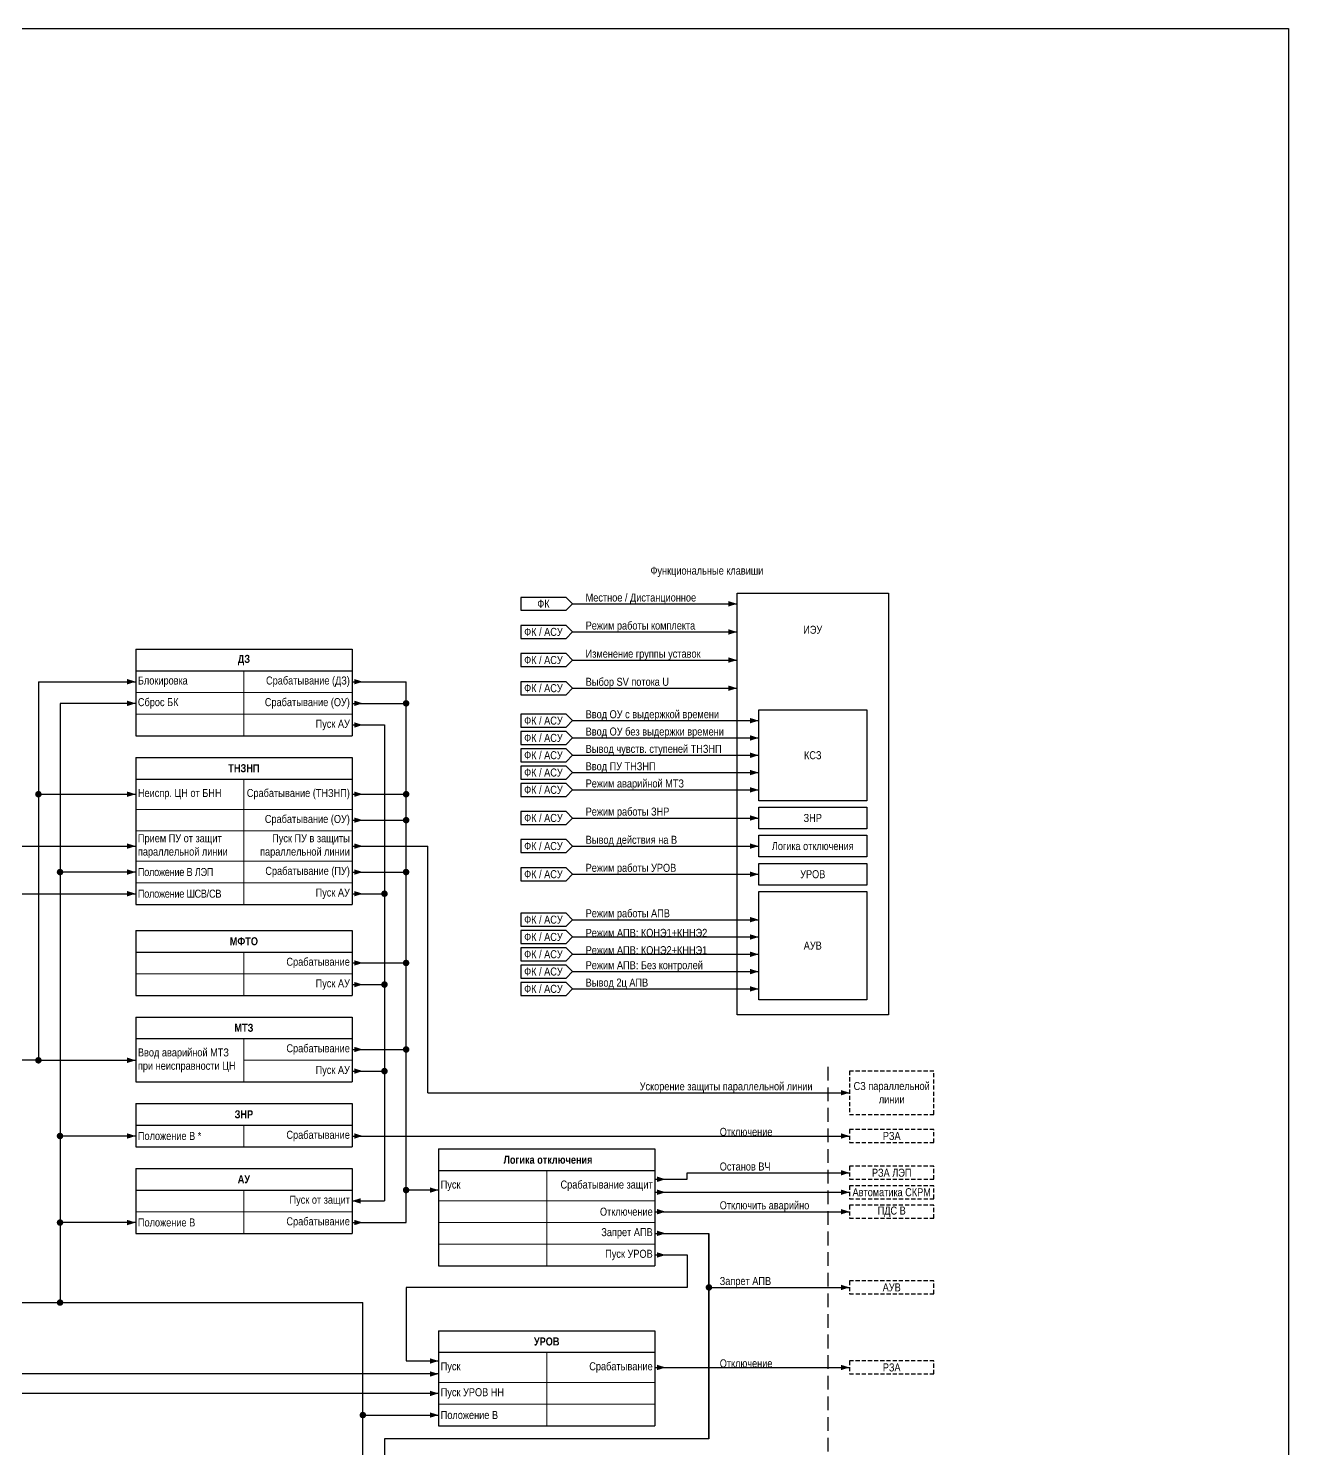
# Model space of a CAD drawing. Header units: millimetres. Extents: x 559 to 4268, y -3459 to 3336.
# Drawn here: x 950 to 1533, y -2252 to -1595 of the extents above; entities that cross this region are included whole.
import ezdxf

# ---------------------------------------------------------------- set-up
doc = ezdxf.new("R2010")
doc.units = ezdxf.units.MM
doc.linetypes.add('штриховая2', pattern=[9.525, 6.35, -3.175])
for name, color, linetype, lineweight in [('Основная', 7, 'Continuous', 30), ('Отключение_включение', 1, 'Continuous', 30), ('Цепи внешние', 84, 'Continuous', 30), ('Цепи внутренние', 5, 'Continuous', 30), ('Цепь - ФК и АСУ', 132, 'Continuous', 30)]:
    doc.layers.add(name, color=color, linetype=linetype, lineweight=lineweight)
doc.styles.add('Narrow', font='ARIALN.TTF')
doc.styles.add('Табл дан', font='ARIALN.TTF')
doc.styles.add('Табл загол', font='ARIALNB.TTF')

# ---------------------------------------------------------------- blocks, each defined once
blk = doc.blocks.new('*T128')
at = {"layer": 'Основная', "color": 0, "linetype": 'ByBlock', "lineweight": -2, "transparency": 16777216}
for p, q in [((0, 0), (100, 0)), ((0, 0), (0, -10)), ((100, 0), (100, -10))]:
    blk.add_line(p, q, dxfattribs=at)
at = {"layer": 'Основная', "color": 0, "linetype": 'ByBlock', "lineweight": 30, "transparency": 16777216}
for p, q in [((0, -10), (100, -10)), ((0, -10), (0, -40)), ((100, -10), (100, -40)), ((0, -40), (100, -40))]:
    blk.add_line(p, q, dxfattribs=at)
at = {"layer": 'Основная', "color": 0, "linetype": 'ByBlock', "lineweight": 18, "transparency": 16777216}
for p, q in [((50, -10), (50, -40)), ((0, -20), (100, -20)), ((0, -30), (100, -30))]:
    blk.add_line(p, q, dxfattribs=at)
at = {"layer": 'Основная', "color": 0, "transparency": 16777216, "char_height": 3.7}
for s, insert, width, attachment_point, style in [('{\\C256;ДЗ}', (50, -5), 97, 5, 'Табл загол'), ('{\\C256;Блокировка}', (1, -15), 48, 4, 'Табл дан'), ('Срабатывание (ДЗ)', (99, -15), 48, 6, 'Табл дан'), ('Сброс БК', (1, -25), 48, 4, 'Табл дан'), ('Срабатывание (ОУ)', (99, -25), 48, 6, 'Табл дан'), ('Пуск АУ', (99, -35), 48, 6, 'Табл дан')]:
    blk.add_mtext(s, dxfattribs=dict(at, insert=insert, width=width, attachment_point=attachment_point, style=style))
blk = doc.blocks.new('*T129')
at = {"layer": 'Основная', "color": 0, "linetype": 'ByBlock', "lineweight": -2, "transparency": 16777216}
for p, q in [((0, 0), (100, 0)), ((0, 0), (0, -10)), ((100, 0), (100, -10))]:
    blk.add_line(p, q, dxfattribs=at)
at = {"layer": 'Основная', "color": 0, "linetype": 'ByBlock', "lineweight": 30, "transparency": 16777216}
for p, q in [((0, -10), (100, -10)), ((0, -10), (0, -30)), ((100, -10), (100, -30)), ((0, -30), (100, -30))]:
    blk.add_line(p, q, dxfattribs=at)
at = {"layer": 'Основная', "color": 0, "linetype": 'ByBlock', "lineweight": 18, "transparency": 16777216}
for p, q in [((50, -10), (50, -30)), ((0, -20), (100, -20))]:
    blk.add_line(p, q, dxfattribs=at)
at = {"layer": 'Основная', "color": 0, "transparency": 16777216, "char_height": 3.7}
for s, insert, width, attachment_point, style in [('{\\C256;МФТО}', (50, -5), 97, 5, 'Табл загол'), ('Срабатывание ', (99, -15), 48, 6, 'Табл дан'), ('Пуск АУ', (99, -25), 48, 6, 'Табл дан')]:
    blk.add_mtext(s, dxfattribs=dict(at, insert=insert, width=width, attachment_point=attachment_point, style=style))
blk = doc.blocks.new('*T130')
at = {"layer": 'Основная', "color": 0, "linetype": 'ByBlock', "lineweight": -2, "transparency": 16777216}
for p, q in [((0, 0), (100, 0)), ((0, 0), (0, -10)), ((100, 0), (100, -10))]:
    blk.add_line(p, q, dxfattribs=at)
at = {"layer": 'Основная', "color": 0, "linetype": 'ByBlock', "lineweight": 30, "transparency": 16777216}
for p, q in [((0, -10), (100, -10)), ((0, -10), (0, -30)), ((100, -10), (100, -30)), ((0, -30), (100, -30))]:
    blk.add_line(p, q, dxfattribs=at)
at = {"layer": 'Основная', "color": 0, "linetype": 'ByBlock', "lineweight": 18, "transparency": 16777216}
for p, q in [((50, -10), (50, -30)), ((50, -20), (100, -20))]:
    blk.add_line(p, q, dxfattribs=at)
at = {"layer": 'Основная', "color": 0, "transparency": 16777216, "char_height": 3.7}
for s, insert, width, attachment_point, style in [('{\\C256;МТЗ}', (50, -5), 97, 5, 'Табл загол'), ('Срабатывание', (99, -15), 48, 6, 'Табл дан'), ('Ввод аварийной МТЗ при неисправности ЦН', (1, -20), 48, 4, 'Табл дан'), ('Пуск АУ', (99, -25), 48, 6, 'Табл дан')]:
    blk.add_mtext(s, dxfattribs=dict(at, insert=insert, width=width, attachment_point=attachment_point, style=style))
blk = doc.blocks.new('Point')
at = {"layer": 'Основная', "color": 0, "const_width": 1.5}
blk.add_lwpolyline([(-0.75, 0, 1), (0.75, 0, 1)], format="xyb", close=True, dxfattribs=at)
blk = doc.blocks.new('*T131')
at = {"layer": 'Основная', "color": 0, "linetype": 'ByBlock', "lineweight": -2, "transparency": 16777216}
for p, q in [((0, 0), (100, 0)), ((0, 0), (0, -10)), ((100, 0), (100, -10))]:
    blk.add_line(p, q, dxfattribs=at)
at = {"layer": 'Основная', "color": 0, "linetype": 'ByBlock', "lineweight": 30, "transparency": 16777216}
for p, q in [((0, -10), (100, -10)), ((0, -10), (0, -54)), ((100, -10), (100, -54)), ((0, -54), (100, -54))]:
    blk.add_line(p, q, dxfattribs=at)
at = {"layer": 'Основная', "color": 0, "linetype": 'ByBlock', "lineweight": 18, "transparency": 16777216}
for p, q in [((50, -10), (50, -54)), ((0, -24), (100, -24)), ((0, -34), (100, -34)), ((0, -44), (100, -44))]:
    blk.add_line(p, q, dxfattribs=at)
at = {"layer": 'Основная', "color": 0, "transparency": 16777216, "char_height": 3.7}
for s, insert, width, attachment_point, style in [('{\\C256; Логика отключения}', (50, -5), 97, 5, 'Табл загол'), ('Пуск', (1, -17), 48, 4, 'Табл дан'), ('Срабатывание защит', (99, -17), 48, 6, 'Табл дан'), ('Отключение', (99, -29), 48, 6, 'Табл дан'), ('Запрет АПВ', (99, -39), 48, 6, 'Табл дан'), ('Пуск УРОВ', (99, -49), 48, 6, 'Табл дан')]:
    blk.add_mtext(s, dxfattribs=dict(at, insert=insert, width=width, attachment_point=attachment_point, style=style))
blk = doc.blocks.new('*T132')
at = {"layer": 'Основная', "color": 0, "linetype": 'ByBlock', "lineweight": -2, "transparency": 16777216}
for p, q in [((0, 0), (100, 0)), ((0, 0), (0, -10)), ((100, 0), (100, -10))]:
    blk.add_line(p, q, dxfattribs=at)
at = {"layer": 'Основная', "color": 0, "linetype": 'ByBlock', "lineweight": 30, "transparency": 16777216}
for p, q in [((0, -10), (100, -10)), ((0, -10), (0, -68)), ((100, -10), (100, -68)), ((0, -68), (100, -68))]:
    blk.add_line(p, q, dxfattribs=at)
at = {"layer": 'Основная', "color": 0, "linetype": 'ByBlock', "lineweight": 18, "transparency": 16777216}
for p, q in [((50, -10), (50, -68)), ((0, -24), (100, -24)), ((0, -34), (100, -34)), ((0, -48), (100, -48)), ((0, -58), (100, -58))]:
    blk.add_line(p, q, dxfattribs=at)
at = {"layer": 'Основная', "color": 0, "transparency": 16777216, "char_height": 3.7}
for s, insert, width, attachment_point, style in [('{\\C256;ТНЗНП}', (50, -5), 97, 5, 'Табл загол'), ('{\\C256;Неиспр. ЦН от БНН}', (1, -17), 48, 4, 'Табл дан'), ('Срабатывание ({\\C256;ТНЗНП)}', (99, -17), 48, 6, 'Табл дан'), ('Срабатывание (ОУ)', (99, -29), 48, 6, 'Табл дан'), ('Прием ПУ от защит параллельной линии', (1, -41), 48, 4, 'Табл дан'), ('Пуск ПУ в защиты параллельной линии', (99, -41), 48, 6, 'Табл дан'), ('{\\T0.95;Положение В ЛЭП}', (1, -53), 48, 4, 'Табл дан'), ('Срабатывание (ПУ)', (99, -53), 48, 6, 'Табл дан'), ('{\\T0.95;Положение ШСВ/СВ}', (1, -63), 48, 4, 'Табл дан'), ('Пуск АУ', (99, -63), 48, 6, 'Табл дан')]:
    blk.add_mtext(s, dxfattribs=dict(at, insert=insert, width=width, attachment_point=attachment_point, style=style))
blk = doc.blocks.new('*T136')
at = {"layer": 'Основная', "color": 0, "linetype": 'ByBlock', "lineweight": -2, "transparency": 16777216}
for p, q in [((0, 0), (100, 0)), ((0, 0), (0, -10)), ((100, 0), (100, -10))]:
    blk.add_line(p, q, dxfattribs=at)
at = {"layer": 'Основная', "color": 0, "linetype": 'ByBlock', "lineweight": 30, "transparency": 16777216}
for p, q in [((0, -10), (100, -10)), ((0, -10), (0, -44)), ((100, -10), (100, -44)), ((0, -44), (100, -44))]:
    blk.add_line(p, q, dxfattribs=at)
at = {"layer": 'Основная', "color": 0, "linetype": 'ByBlock', "lineweight": 18, "transparency": 16777216}
for p, q in [((50, -10), (50, -44)), ((0, -24), (100, -24)), ((0, -34), (100, -34))]:
    blk.add_line(p, q, dxfattribs=at)
at = {"layer": 'Основная', "color": 0, "transparency": 16777216, "char_height": 3.7}
for s, insert, width, attachment_point, style in [('{\\C256;УРОВ}', (50, -5), 97, 5, 'Табл загол'), ('{\\C256;Пуск}', (1, -17), 48, 4, 'Табл дан'), ('Срабатывание', (99, -17), 48, 6, 'Табл дан'), ('Пуск УРОВ НН', (1, -29), 48, 4, 'Табл дан'), ('Положение В', (1, -39), 48, 4, 'Табл дан')]:
    blk.add_mtext(s, dxfattribs=dict(at, insert=insert, width=width, attachment_point=attachment_point, style=style))
blk = doc.blocks.new('*T124')
at = {"layer": 'Основная', "color": 0, "linetype": 'ByBlock', "lineweight": -2, "transparency": 16777216}
for p, q in [((0, 0), (100, 0)), ((0, 0), (0, -10)), ((100, 0), (100, -10))]:
    blk.add_line(p, q, dxfattribs=at)
at = {"layer": 'Основная', "color": 0, "linetype": 'ByBlock', "lineweight": 30, "transparency": 16777216}
for p, q in [((0, -10), (100, -10)), ((0, -10), (0, -30)), ((100, -10), (100, -30)), ((0, -30), (100, -30))]:
    blk.add_line(p, q, dxfattribs=at)
at = {"layer": 'Основная', "color": 0, "linetype": 'ByBlock', "lineweight": 18, "transparency": 16777216}
for p, q in [((50, -10), (50, -30)), ((0, -20), (100, -20))]:
    blk.add_line(p, q, dxfattribs=at)
at = {"layer": 'Основная', "color": 0, "transparency": 16777216, "char_height": 3.7}
for s, insert, width, attachment_point, style in [('{\\C256;АУ}', (50, -5), 97, 5, 'Табл загол'), ('Пуск от защит', (99, -15), 48, 6, 'Табл дан'), ('Положение В', (1, -25), 48, 4, 'Табл дан'), ('Срабатывание', (99, -25), 48, 6, 'Табл дан')]:
    blk.add_mtext(s, dxfattribs=dict(at, insert=insert, width=width, attachment_point=attachment_point, style=style))
blk = doc.blocks.new('*T125')
at = {"layer": 'Основная', "color": 0, "linetype": 'ByBlock', "lineweight": -2, "transparency": 16777216}
for p, q in [((0, 0), (100, 0)), ((0, 0), (0, -10)), ((100, 0), (100, -10))]:
    blk.add_line(p, q, dxfattribs=at)
at = {"layer": 'Основная', "color": 0, "linetype": 'ByBlock', "lineweight": 30, "transparency": 16777216}
for p, q in [((0, -10), (100, -10)), ((0, -10), (0, -20)), ((100, -10), (100, -20)), ((0, -20), (100, -20))]:
    blk.add_line(p, q, dxfattribs=at)
at = {"layer": 'Основная', "color": 0, "linetype": 'ByBlock', "lineweight": 18, "transparency": 16777216}
blk.add_line((50, -10), (50, -20), dxfattribs=at)
at = {"layer": 'Основная', "color": 0, "transparency": 16777216, "char_height": 3.7}
for s, insert, width, attachment_point, style in [('{\\C256;ЗНР}', (50, -5), 97, 5, 'Табл загол'), ('Положение В *', (1, -15), 48, 4, 'Табл дан'), ('Срабатывание', (99, -15), 48, 6, 'Табл дан')]:
    blk.add_mtext(s, dxfattribs=dict(at, insert=insert, width=width, attachment_point=attachment_point, style=style))

msp = doc.modelspace()

# ---------------------------------------------------------------- linework, layer by layer
at = {"layer": 'Основная', "color": 1}
msp.add_lwpolyline([(559, -1595), (1533, -1595), (1533, -2672), (559, -2672)], close=True, dxfattribs=at)
at = {"layer": 'Основная'}
msp.add_lwpolyline([(1278, -1856), (1348, -1856), (1348, -2051), (1278, -2051)], close=True, dxfattribs=at)
at = {"layer": 'Основная', "ltscale": 0.3}
for points in [[(1288, -1910), (1338, -1910), (1338, -1952), (1288, -1952)], [(1288, -1955), (1338, -1955), (1338, -1965), (1288, -1965)], [(1288, -1968), (1338, -1968), (1338, -1978), (1288, -1978)], [(1288, -1981), (1338, -1981), (1338, -1991), (1288, -1991)], [(1288, -1994), (1338, -1994), (1338, -2044), (1288, -2044)]]:
    msp.add_lwpolyline(points, close=True, dxfattribs=at)
at = {"layer": 'Основная', "color": 5}
msp.add_lwpolyline([(965, -2156), (965, -2156)], dxfattribs=at)
at = {"layer": 'Отключение_включение', "ltscale": 0.3}
for points in [[(1105, -1897, 0, 2.5, 0), (1101, -1897, 0, 0, 0)], [(1105, -1907, 0, 2.5, 0), (1101, -1907, 0, 0, 0)], [(1105, -1949, 0, 2.5, 0), (1101, -1949, 0, 0, 0)], [(1105, -1961, 0, 2.5, 0), (1101, -1961, 0, 0, 0)], [(1105, -1985, 0, 2.5, 0), (1101, -1985, 0, 0, 0)], [(1105, -2027, 0, 2.5, 0), (1101, -2027, 0, 0, 0)], [(1105, -2067, 0, 2.5, 0), (1101, -2067, 0, 0, 0)], [(1105, -2107, 0, 2.5, 0), (1101, -2107, 0, 0, 0)], [(1330, -2107, 0, 2.5, 0), (1326, -2107, 0, 0, 0)], [(1140, -2132, 0, 2.5, 0), (1136, -2132, 0, 0, 0)], [(1105, -2147, 0, 2.5, 0), (1101, -2147, 0, 0, 0)], [(1245, -2142, 0, 2.5, 0), (1241, -2142, 0, 0, 0)], [(1330, -2142, 0, 2.5, 0), (1326, -2142, 0, 0, 0)], [(1245, -2214, 0, 2.5, 0), (1241, -2214, 0, 0, 0)], [(1330, -2214, 0, 2.5, 0), (1326, -2214, 0, 0, 0)]]:
    msp.add_lwpolyline(points, format="xyseb", dxfattribs=at)
at = {"layer": 'Отключение_включение'}
for points in [[(1100, -1897), (1125, -1897)], [(1100, -1907), (1125, -1907)], [(1100, -1985), (1125, -1985)], [(1240, -2142), (1330, -2142)]]:
    msp.add_lwpolyline(points, dxfattribs=at)
at = {"layer": 'Отключение_включение', "ltscale": 0.3}
for points in [[(1125, -2147), (1125, -1897)], [(1100, -1949), (1125, -1949)], [(1100, -1961), (1125, -1961), (1125, -1961)], [(1100, -2027), (1125, -2027)], [(1100, -2067), (1125, -2067)], [(1100, -2107), (1330, -2107)], [(1140, -2132), (1125, -2132)], [(1100, -2147), (1125, -2147)], [(1240, -2214), (1330, -2214)]]:
    msp.add_lwpolyline(points, dxfattribs=at)
at = {"layer": 'Цепи внешние'}
for points in [[(840, -1973), (1000, -1973)], [(1100, -1973), (1135, -1973)], [(1135, -2087), (1330, -2087)], [(1240, -2127), (1255, -2127)], [(1255, -2124), (1330, -2124)], [(1255, -2127), (1255, -2124)], [(1240, -2133), (1330, -2133)], [(1140, -2217), (840, -2217)], [(1140, -2226), (840, -2226)]]:
    msp.add_lwpolyline(points, dxfattribs=at)
at = {"layer": 'Цепи внешние', "ltscale": 0.3}
for points in [[(1000, -1973, 0, 2.5, 0), (996, -1973, 0, 0, 0)], [(1105, -1973, 0, 2.5, 0), (1101, -1973, 0, 0, 0)], [(1330, -2087, 0, 2.5, 0), (1326, -2087, 0, 0, 0)], [(1245, -2127, 0, 2.5, 0), (1241, -2127, 0, 0, 0)], [(1330, -2124, 0, 2.5, 0), (1326, -2124, 0, 0, 0)], [(1245, -2133, 0, 2.5, 0), (1241, -2133, 0, 0, 0)], [(1330, -2133, 0, 2.5, 0), (1326, -2133, 0, 0, 0)], [(1330, -2177, 0, 2.5, 0), (1326, -2177, 0, 0, 0)], [(1140, -2217, 0, 2.5, 0), (1136, -2217, 0, 0, 0)], [(1140, -2226, 0, 2.5, 0), (1136, -2226, 0, 0, 0)]]:
    msp.add_lwpolyline(points, format="xyseb", dxfattribs=at)
for points in [[(1135, -2087), (1135, -1973)], [(1265, -2177), (1330, -2177)]]:
    msp.add_lwpolyline(points, dxfattribs=at)
at = {"layer": 'Цепи внешние', "linetype": 'штриховая2', "ltscale": 0.3}
for points in [[(1369, -2077), (1330, -2077), (1330, -2097), (1369, -2097)], [(1369, -2104), (1330, -2104), (1330, -2110), (1369, -2110)], [(1369, -2121), (1330, -2121), (1330, -2127), (1369, -2127)], [(1369, -2130), (1330, -2130), (1330, -2136), (1369, -2136)], [(1369, -2139), (1330, -2139), (1330, -2145), (1369, -2145)], [(1369, -2174), (1330, -2174), (1330, -2180), (1369, -2180)], [(1369, -2211), (1330, -2211), (1330, -2217), (1369, -2217)]]:
    msp.add_lwpolyline(points, close=True, dxfattribs=at)
at = {"layer": 'Цепи внутренние'}
for points in [[(955, -1897), (955, -2072)], [(955, -1897), (1000, -1897)], [(1100, -1917), (1115, -1917)], [(1115, -1917), (1115, -2137)], [(955, -1949), (1000, -1949)], [(940, -1995), (1000, -1995)], [(1100, -1995), (1115, -1995)], [(1100, -2037), (1115, -2037)], [(955, -2072), (1000, -2072)], [(1240, -2152), (1265, -2152)], [(1265, -2152), (1265, -2247)], [(1265, -2247), (1265, -2152)], [(1240, -2162), (1255, -2162)], [(1255, -2162), (1255, -2177)], [(1255, -2177), (1125, -2177)], [(1125, -2177), (1125, -2211)], [(941, -2184), (1105, -2184)], [(1125, -2211), (1140, -2211)], [(1105, -2236), (1140, -2236)], [(1115, -2247), (1115, -2270)], [(1265, -2247), (1115, -2247)]]:
    msp.add_lwpolyline(points, dxfattribs=at)
at = {"layer": 'Цепи внутренние', "ltscale": 0.3}
for points in [[(1000, -1897, 0, 2.5, 0), (996, -1897, 0, 0, 0)], [(1000, -1907, 0, 2.5, 0), (996, -1907, 0, 0, 0)], [(1105, -1917, 0, 2.5, 0), (1101, -1917, 0, 0, 0)], [(1000, -1949, 0, 2.5, 0), (996, -1949, 0, 0, 0)], [(1000, -1985, 0, 2.5, 0), (996, -1985, 0, 0, 0)], [(1000, -1995, 0, 2.5, 0), (996, -1995, 0, 0, 0)], [(1105, -1995, 0, 2.5, 0), (1101, -1995, 0, 0, 0)], [(1105, -2037, 0, 2.5, 0), (1101, -2037, 0, 0, 0)], [(1000, -2072, 0, 2.5, 0), (996, -2072, 0, 0, 0)], [(1105, -2077, 0, 2.5, 0), (1101, -2077, 0, 0, 0)], [(1000, -2107, 0, 2.5, 0), (996, -2107, 0, 0, 0)], [(1100, -2137, 0, 2.5, 0), (1104, -2137, 0, 0, 0)], [(1000, -2147, 0, 2.5, 0), (996, -2147, 0, 0, 0)], [(1245, -2152, 0, 2.5, 0), (1241, -2152, 0, 0, 0)], [(1245, -2162, 0, 2.5, 0), (1241, -2162, 0, 0, 0)], [(1140, -2211, 0, 2.5, 0), (1136, -2211, 0, 0, 0)], [(1140, -2236, 0, 2.5, 0), (1136, -2236, 0, 0, 0)]]:
    msp.add_lwpolyline(points, format="xyseb", dxfattribs=at)
for points in [[(965, -1907), (965, -2184)], [(1000, -1907), (965, -1907)], [(1000, -1985), (965, -1985)], [(955, -2072), (940, -2072)], [(1100, -2077), (1115, -2077)], [(1000, -2107), (965, -2107)], [(1100, -2137), (1115, -2137)], [(1000, -2147), (965, -2147)], [(1105, -2303), (1105, -2184)]]:
    msp.add_lwpolyline(points, dxfattribs=at)
at = {"layer": 'Цепи внутренние', "linetype": 'штриховая2'}
msp.add_lwpolyline([(1320, -2075), (1320, -2574)], dxfattribs=at)
at = {"layer": 'Цепь - ФК и АСУ', "ltscale": 0.3}
for points in [[(1202, -1861), (1199, -1858), (1178, -1858), (1178, -1864), (1199, -1864), (1202, -1861)], [(1202, -1874), (1199, -1871), (1178, -1871), (1178, -1877), (1199, -1877), (1202, -1874)], [(1202, -1887), (1199, -1884), (1178, -1884), (1178, -1890), (1199, -1890), (1202, -1887)], [(1202, -1900), (1199, -1897), (1178, -1897), (1178, -1903), (1199, -1903), (1202, -1900)], [(1202, -1915), (1199, -1912), (1178, -1912), (1178, -1918), (1199, -1918), (1202, -1915)], [(1202, -1923), (1199, -1920), (1178, -1920), (1178, -1926), (1199, -1926), (1202, -1923)], [(1202, -1931), (1199, -1928), (1178, -1928), (1178, -1934), (1199, -1934), (1202, -1931)], [(1202, -1939), (1199, -1936), (1178, -1936), (1178, -1942), (1199, -1942), (1202, -1939)], [(1202, -1947), (1199, -1944), (1178, -1944), (1178, -1950), (1199, -1950), (1202, -1947)], [(1202, -1960), (1199, -1957), (1178, -1957), (1178, -1963), (1199, -1963), (1202, -1960)], [(1202, -1973), (1199, -1970), (1178, -1970), (1178, -1976), (1199, -1976), (1202, -1973)], [(1202, -1986), (1199, -1983), (1178, -1983), (1178, -1989), (1199, -1989), (1202, -1986)], [(1202, -2007), (1199, -2004), (1178, -2004), (1178, -2010), (1199, -2010), (1202, -2007)], [(1202, -2015), (1199, -2012), (1178, -2012), (1178, -2018), (1199, -2018), (1202, -2015)], [(1202, -2023), (1199, -2020), (1178, -2020), (1178, -2026), (1199, -2026), (1202, -2023)], [(1202, -2031), (1199, -2028), (1178, -2028), (1178, -2034), (1199, -2034), (1202, -2031)], [(1202, -2039), (1199, -2036), (1178, -2036), (1178, -2042), (1199, -2042), (1202, -2039)]]:
    msp.add_lwpolyline(points, dxfattribs=at)
at = {"layer": 'Цепь - ФК и АСУ'}
for points in [[(1202, -1861), (1278, -1861)], [(1202, -1874), (1278, -1874)], [(1202, -1887), (1278, -1887)], [(1202, -1900), (1278, -1900)], [(1202, -1915), (1288, -1915)], [(1202, -1923), (1288, -1923)], [(1202, -1931), (1288, -1931)], [(1202, -1939), (1288, -1939)], [(1202, -1947), (1288, -1947)], [(1202, -1960), (1288, -1960)], [(1202, -1973), (1288, -1973)], [(1202, -1986), (1288, -1986)], [(1202, -2007), (1288, -2007)], [(1202, -2015), (1288, -2015)], [(1202, -2023), (1288, -2023)], [(1202, -2031), (1288, -2031)], [(1202, -2039), (1288, -2039)]]:
    msp.add_lwpolyline(points, dxfattribs=at)
at = {"layer": 'Цепь - ФК и АСУ', "ltscale": 0.3}
for points in [[(1278, -1861, 0, 2.5, 0), (1274, -1861, 0, 0, 0)], [(1278, -1874, 0, 2.5, 0), (1274, -1874, 0, 0, 0)], [(1278, -1887, 0, 2.5, 0), (1274, -1887, 0, 0, 0)], [(1278, -1900, 0, 2.5, 0), (1274, -1900, 0, 0, 0)], [(1288, -1915, 0, 2.5, 0), (1284, -1915, 0, 0, 0)], [(1288, -1923, 0, 2.5, 0), (1284, -1923, 0, 0, 0)], [(1288, -1931, 0, 2.5, 0), (1284, -1931, 0, 0, 0)], [(1288, -1939, 0, 2.5, 0), (1284, -1939, 0, 0, 0)], [(1288, -1947, 0, 2.5, 0), (1284, -1947, 0, 0, 0)], [(1288, -1960, 0, 2.5, 0), (1284, -1960, 0, 0, 0)], [(1288, -1973, 0, 2.5, 0), (1284, -1973, 0, 0, 0)], [(1288, -1986, 0, 2.5, 0), (1284, -1986, 0, 0, 0)], [(1288, -2007, 0, 2.5, 0), (1284, -2007, 0, 0, 0)], [(1288, -2015, 0, 2.5, 0), (1284, -2015, 0, 0, 0)], [(1288, -2023, 0, 2.5, 0), (1284, -2023, 0, 0, 0)], [(1288, -2031, 0, 2.5, 0), (1284, -2031, 0, 0, 0)], [(1288, -2039, 0, 2.5, 0), (1284, -2039, 0, 0, 0)]]:
    msp.add_lwpolyline(points, format="xyseb", dxfattribs=at)

# ---------------------------------------------------------------- block references
for name, p in [('*T128', (1000, -1882)), ('*T132', (1000, -1932)), ('*T129', (1000, -2012)), ('*T130', (1000, -2052)), ('*T125', (1000, -2092)), ('*T131', (1140, -2113)), ('*T124', (1000, -2122)), ('*T136', (1140, -2197))]:
    msp.add_blockref(name, p)
at = {"layer": 'Отключение_включение'}
for p in [(1125, -1907), (1125, -1949), (1125, -1961), (1125, -1985), (1125, -2027), (1125, -2067), (1125, -2132)]:
    msp.add_blockref('Point', p, dxfattribs=at)
at = {"layer": 'Цепи внешние'}
msp.add_blockref('Point', (1265, -2177), dxfattribs=at)
at = {"layer": 'Цепи внутренние'}
for p in [(955, -1949), (965, -1985), (1115, -1995), (1115, -2037), (955, -2072), (1115, -2077), (965, -2107), (965, -2147), (965, -2184), (1105, -2236)]:
    msp.add_blockref('Point', p, dxfattribs=at)

# ---------------------------------------------------------------- texts
at = {"layer": 'Основная', "char_height": 3.7, "style": 'Narrow'}
for s, insert, width, attachment_point in [('Функциональные клавиши', (1264.07, -1848.6), 94, 8), ('Местное / Дистанционное', (1208, -1861), 89, 7), ('ФК', (1188.5, -1861), 21, 5), ('Режим работы комплекта', (1208, -1874), 89, 7), ('ФК / АСУ', (1188.5, -1874), 21, 5), ('ИЭУ', (1313, -1873), 70, 5), ('Изменение группы уставок', (1208, -1887), 89, 7), ('ФК / АСУ', (1188.5, -1887), 21, 5), ('Выбор SV потока U', (1208, -1900), 89, 7), ('ФК / АСУ', (1188.5, -1900), 21, 5), ('Ввод ОУ с выдержкой времени', (1208, -1915), 99, 7), ('ФК / АСУ', (1188.5, -1915), 21, 5), ('ФК / АСУ', (1188.5, -1923), 21, 5), ('Ввод ОУ без выдержки времени', (1208, -1923), 99, 7), ('ФК / АСУ', (1188.5, -1931), 21, 5), ('Вывод чувств. ступеней ТНЗНП', (1208, -1931), 99, 7), ('КСЗ', (1313, -1931), 50, 5), ('Ввод ПУ ТНЗНП', (1208, -1939), 99, 7), ('ФК / АСУ', (1188.5, -1939), 21, 5), ('Режим аварийной МТЗ', (1208, -1947), 99, 7), ('ФК / АСУ', (1188.5, -1947), 21, 5), ('Режим работы ЗНР', (1208, -1960), 68, 7), ('ФК / АСУ', (1188.5, -1960), 21, 5), ('ЗНР', (1313, -1960), 50, 5), ('Вывод действия на В', (1208, -1973), 68, 7), ('ФК / АСУ', (1188.5, -1973), 21, 5), ('Логика отключения', (1313, -1973), 50, 5), ('Режим работы УРОВ', (1208, -1986), 68, 7), ('ФК / АСУ', (1188.5, -1986), 21, 5), ('УРОВ', (1313, -1986), 50, 5), ('Режим работы АПВ', (1208, -2007), 99, 7), ('ФК / АСУ', (1188.5, -2007), 21, 5), ('ФК / АСУ', (1188.5, -2015), 21, 5), ('Режим АПВ: {\\C0;КОНЭ1+КННЭ2}', (1208, -2015), 99, 7), ('ФК / АСУ', (1188.5, -2023), 21, 5), ('Режим АПВ:{\\C0; КОНЭ2+КННЭ1}', (1208, -2023), 99, 7), ('АУВ', (1313, -2019), 50, 5), ('Режим АПВ: Без контролей', (1208, -2031), 99, 7), ('ФК / АСУ', (1188.5, -2031), 21, 5), ('Вывод 2ц АПВ', (1208, -2039), 99, 7), ('ФК / АСУ', (1188.5, -2039), 21, 5), ('Ускорение защиты параллельной линии', (1233, -2087), 80, 7), ('СЗ параллельной линии', (1349.5, -2087), 39, 5), ('Отключение', (1270, -2107), 105, 7), ('РЗА', (1349.5, -2107), 39, 5), ('Останов ВЧ', (1270, -2123), 105, 7), ('РЗА ЛЭП', (1349.5, -2124), 39, 5), ('Автоматика СКРМ', (1349.5, -2133), 39, 5), ('Отключить аварийно', (1270, -2142), 124, 7), ('ПДС В', (1349.5, -2142), 39, 5), ('Запрет АПВ', (1270, -2177), 64, 7), ('АУВ', (1349.5, -2177), 39, 5), ('Отключение', (1270, -2214), 105, 7), ('РЗА', (1349.5, -2214), 39, 5)]:
    msp.add_mtext(s, dxfattribs=dict(at, insert=insert, width=width, attachment_point=attachment_point))

doc.saveas('drawing.dxf')
